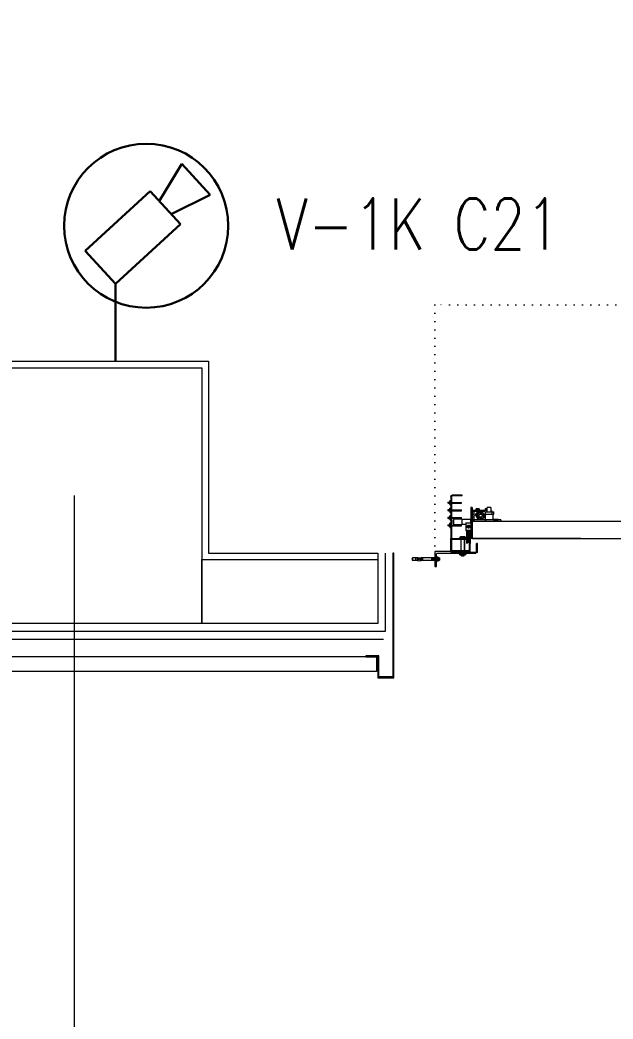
# Model space of a CAD drawing. Extents: x -1286 to 34975, y -230 to 6637.
# Drawn here: x 3623.9 to 3809.4, y 188.7 to 501.3 of the extents above; entities that cross this region are included whole.
import ezdxf

# ---------------------------------------------------------------- set-up
doc = ezdxf.new("R2010")
doc.units = 0
doc.header["$LTSCALE"] = 20
doc.linetypes.add('DOT2', pattern=[0.125, 0, -0.125])
doc.layers.get('0').update_dxf_attribs({"color": 9, "lineweight": 9})
for name, color, linetype, lineweight in [('00', 9, 'Continuous', 9), ('01', 9, 'Continuous', 9), ('06D', 9, 'Continuous', 9), ('10', 9, 'Continuous', 9), ('10A', 9, 'Continuous', 9), ('14', 9, 'Continuous', 9), ('20', 9, 'DOT2', 9), ('24', 9, 'Continuous', 9), ('33', 9, 'BATTING', 9), ('DATA TAVAN', 160, 'Continuous', 30), ('E-DAHİLİ DOME KAMERA', 7, 'Continuous', 30), ('E-YAZI', 7, 'Continuous', 30)]:
    doc.layers.add(name, color=color, linetype=linetype, lineweight=lineweight)
doc.styles.add('E-YAZI', font='txttw.shx')
doc.linetypes.add('BATTING', pattern='A,0.0001,-0.1,[134,ltypeshp.shx,S=0.1,R=0,X=-0.1,Y=0],-0.2,[134,ltypeshp.shx,S=0.1,R=180,X=0.1,Y=0],-0.1', length=0.4001)

# ---------------------------------------------------------------- blocks, each defined once
blk = doc.blocks.new('p-aks_vw')
at = {"layer": '24', "ltscale": 2}
blk.add_lwpolyline([(3240, 40), (3240, -257.5)], dxfattribs=at)
blk = doc.blocks.new('p-kolon-80x80-vw')
at = {"layer": '01'}
blk.add_lwpolyline([(-40, -40), (-40, 40), (40, 40), (40, -40)], close=True, dxfattribs=at)
blk = doc.blocks.new('p-seksiyoonel kapı profil')
for p, q in [((-6.58, 4.13), (-6.82, 4.13)), ((-6.82, -13.02), (-6.82, 4.13)), ((-6.58, -13.02), (-6.58, 4.13)), ((-6.34, 4.37), (-6.34, 4.6)), ((-6.34, 4.6), (1.04, 4.6)), ((-6.34, 4.37), (1.04, 4.37)), ((1.04, 4.37), (1.04, 4.6)), ((1.27, 4.13), (1.51, 4.13)), ((1.27, 4.13), (1.27, 1.59)), ((1.51, 4.13), (1.51, 1.59)), ((-1.83, 1.61), (-1.83, -2.44)), ((-1.44, 1.27), (-1.8, 1.62)), ((-1.8, 1.62), (-1.8, -2.44)), ((-1.44, 1.27), (-1.44, -2.44)), ((-1.24, 1.18), (-1.24, -2.44)), ((-0.68, 1.62), (-1.04, 1.26)), ((-1.04, 1.26), (-1.04, -2.44)), ((-0.68, 1.62), (-0.68, -2.44)), ((-0.65, 1.61), (-0.65, -2.44)), ((0, 0), (33.85, 0)), ((0, 0), (0, 0)), ((1.51, 1.59), (1.27, 1.59)), ((-2.07, -2.52), (-2.07, -2.44)), ((-2.07, -2.44), (-0.59, -2.44)), ((-2.07, -2.52), (-0.59, -2.52)), ((-2.07, -4.85), (-2.07, -2.52)), ((-0.59, -0.62), (-0.65, -0.68)), ((-0.65, -1.69), (-0.59, -1.74)), ((-0.12, 0), (-0.59, 0)), ((-0.59, -2.01), (-0.59, 0)), ((-0.59, -2.01), (-0.12, -2.01)), ((-0.59, -2.01), (-0.59, -2.44)), ((-0.59, -2.44), (-0.59, -2.5)), ((-0.59, -2.44), (-0.12, -2.44)), ((-0.59, -2.52), (-0.59, -2.5)), ((-0.59, -2.5), (-0.21, -2.5)), ((-0.59, -3.19), (-0.59, -2.52)), ((-0.41, -3.16), (-0.35, -3.07)), ((-0.35, -3.07), (-0.3, -2.93)), ((-0.3, -2.93), (-0.25, -2.74)), ((-0.25, -2.74), (-0.21, -2.5)), ((-0.21, -2.5), (-0.17, -2.49)), ((-0.17, -2.49), (-0.14, -2.48)), ((-0.14, -2.48), (-0.12, -2.46)), ((-0.12, -0.24), (-0.12, 0)), ((-0.12, -0.24), (0, -0.24)), ((-0.12, -5.32), (-0.12, -0.24)), ((-0.12, -2.46), (-0.12, -2.45)), ((33.85, 0), (0, 0)), ((0, 0), (0, -0.36)), ((0, -0.36), (0, -0.52)), ((0, -0.52), (0, -0.58)), ((0, -0.58), (0, -0.6)), ((0, -0.6), (0, -0.87)), ((0, -0.87), (0, -0.89)), ((0, -0.89), (0, -0.95)), ((0, -0.95), (0, -1.53)), ((0, -1.53), (0, -1.64)), ((0, -1.64), (0, -2.06)), ((0, -2.06), (0, -2.19)), ((0, -2.19), (0, -2.29)), ((0, -2.29), (0, -2.71)), ((0, -2.71), (0, -3.13)), ((-7.76, -4.16), (-7.76, -3.9)), ((-7.53, -3.9), (-7.76, -3.9)), ((-7.53, -4.16), (-7.76, -4.16)), ((-7.76, -4.19), (-7.76, -4.16)), ((-7.76, -4.19), (-7.08, -4.19)), ((-7.53, -3.9), (-6.84, -3.9)), ((-7.53, -4.16), (-7.53, -3.9)), ((-6.82, -4.16), (-7.53, -4.16)), ((-7.08, -3.39), (-6.84, -3.39)), ((-7.08, -3.63), (-7.08, -3.39)), ((-7.08, -3.63), (-7.08, -3.9)), ((-6.84, -3.63), (-7.08, -3.63)), ((-7.08, -4.16), (-7.08, -4.7)), ((-6.84, -4.7), (-7.08, -4.7)), ((-7.08, -5.76), (-6.84, -5.76)), ((-7.08, -5.99), (-7.08, -5.76)), ((-7.08, -5.99), (-7.08, -6.26)), ((-6.84, -5.99), (-7.08, -5.99)), ((-6.84, -3.63), (-6.84, -3.39)), ((-6.84, -3.63), (-6.84, -3.9)), ((-6.84, -4.7), (-6.84, -4.19)), ((-6.84, -5.99), (-6.84, -5.76)), ((-6.84, -5.99), (-6.84, -6.26)), ((-6.58, -3.93), (-3.51, -3.93)), ((-6.58, -4.16), (-3.51, -4.16)), ((-5.99, -4.68), (-6.04, -4.73)), ((-6.04, -5.53), (-6.04, -4.73)), ((-6.04, -5.67), (-6.04, -5.53)), ((-6.04, -5.67), (-5.99, -5.72)), ((-3.39, -4.25), (-5.99, -4.25)), ((-5.99, -6.14), (-5.99, -4.25)), ((-5.99, -6.14), (-3.39, -6.14)), ((-3.51, -3.93), (-3.51, -4.16)), ((-3.39, -6.14), (-3.39, -4.25)), ((-2.07, -4.37), (-3.39, -4.37)), ((-3.39, -6.03), (-0.6, -6.03)), ((-2.07, -4.85), (-0.59, -4.85)), ((-1.7, -3.58), (-1.71, -3.72)), ((-1.71, -3.64), (-1.68, -3.77)), ((-1.71, -3.72), (-1.68, -3.85)), ((-1.65, -3.45), (-1.7, -3.58)), ((-1.68, -3.77), (-1.61, -3.89)), ((-1.68, -3.85), (-1.61, -3.97)), ((-1.56, -3.34), (-1.65, -3.45)), ((-1.65, -3.84), (-1.44, -3.63)), ((-1.61, -3.89), (-1.51, -3.98)), ((-1.61, -3.97), (-1.51, -4.07)), ((-1.45, -3.26), (-1.56, -3.34)), ((-1.51, -3.98), (-1.38, -4.04)), ((-1.51, -4.07), (-1.38, -4.13)), ((-1.31, -3.22), (-1.45, -3.26)), ((-1.44, -3.26), (-1.44, -3.63)), ((-1.38, -4.04), (-1.24, -4.07)), ((-1.38, -4.13), (-1.24, -4.15)), ((-1.17, -3.22), (-1.31, -3.22)), ((-1.24, -3.22), (-1.24, -3.55)), ((-1.24, -4.07), (-1.1, -4.04)), ((-1.24, -4.15), (-1.1, -4.13)), ((-1.04, -3.26), (-1.17, -3.22)), ((-1.1, -4.04), (-0.97, -3.98)), ((-1.1, -4.13), (-0.97, -4.07)), ((-1.04, -3.26), (-1.04, -3.63)), ((-0.92, -3.34), (-1.04, -3.26)), ((-1.04, -3.63), (-0.83, -3.83)), ((-0.97, -3.98), (-0.87, -3.89)), ((-0.97, -4.07), (-0.87, -3.97)), ((-0.83, -3.45), (-0.92, -3.34)), ((-0.87, -3.89), (-0.8, -3.77)), ((-0.87, -3.97), (-0.8, -3.85)), ((-0.78, -3.58), (-0.83, -3.45)), ((-0.8, -3.77), (-0.77, -3.64)), ((-0.8, -3.85), (-0.77, -3.72)), ((-0.77, -3.72), (-0.78, -3.58)), ((-0.6, -5.77), (-0.6, -4.85)), ((-0.6, -6.03), (-0.6, -5.77)), ((-0.6, -5.79), (-0.59, -5.79)), ((-0.59, -4.85), (-0.59, -3.19)), ((-0.59, -3.19), (-0.47, -3.19)), ((-0.59, -4.85), (-0.47, -4.85)), ((-0.59, -4.85), (-0.59, -5.32)), ((-0.12, -5.32), (-0.59, -5.32)), ((-0.59, -9.63), (-0.59, -5.32)), ((-0.47, -3.19), (-0.41, -3.16)), ((-0.47, -4.85), (-0.47, -3.19)), ((-0.4, -4.84), (-0.47, -4.85)), ((-0.34, -4.84), (-0.4, -4.84)), ((-0.28, -4.83), (-0.34, -4.84)), ((-0.22, -4.83), (-0.28, -4.83)), ((-0.18, -4.82), (-0.22, -4.83)), ((-0.15, -4.81), (-0.18, -4.82)), ((-0.12, -4.8), (-0.15, -4.81)), ((-0.12, -5.79), (-0.15, -5.79)), ((-0.15, -5.82), (0.36, -5.82)), ((-0.12, -4.78), (-0.12, -4.8)), ((-0.12, -5.32), (0, -5.32)), ((-0.12, -5.79), (-0.12, -5.32)), ((0.13, -5.79), (-0.12, -5.79)), ((0.36, -5.85), (-0.12, -5.85)), ((-0.12, -9.63), (-0.12, -5.85)), ((0, -3.13), (0, -3.23)), ((0, -3.23), (0, -3.36)), ((0, -3.36), (0, -4.47)), ((0, -4.47), (0, -4.53)), ((0, -4.53), (0, -4.55)), ((0, -4.55), (0, -4.81)), ((0, -4.81), (0, -4.83)), ((0, -4.83), (0, -4.89)), ((0, -4.89), (0, -5.06)), ((0, -5.06), (0, -5.41)), ((0, -5.41), (33.85, -5.41)), ((0.07, -5.85), (0.07, -5.9)), ((0.07, -5.9), (0.36, -5.9)), ((0.36, -5.92), (0.09, -5.92)), ((0.13, -5.79), (0.13, -5.41)), ((0.29, -5.79), (0.13, -5.79)), ((0.13, -5.79), (0.16, -5.79)), ((0.31, -5.79), (0.31, -5.41)), ((0.32, -5.79), (0.36, -5.79)), ((0.36, -5.79), (0.36, -5.41)), ((0.36, -8.39), (0.36, -5.79)), ((0.36, -5.79), (0.4, -5.79)), ((0.38, -5.41), (0.38, -5.46)), ((0.38, -5.46), (0.39, -5.53)), ((0.39, -5.53), (0.39, -5.61)), ((0.39, -5.61), (0.4, -5.7)), ((0.4, -5.7), (0.4, -5.79)), ((0.4, -8.39), (0.4, -5.79)), ((3.93, -5.79), (0.4, -5.79)), ((1.57, -6.23), (1.44, -6.39)), ((1.74, -6.09), (1.57, -6.23)), ((1.66, -6.3), (1.83, -6.16)), ((1.69, -6.3), (1.86, -6.16)), ((1.92, -5.98), (1.74, -6.09)), ((1.83, -6.16), (2.02, -6.05)), ((1.86, -6.16), (2.05, -6.05)), ((2.03, -6.18), (1.9, -6.27)), ((2.12, -5.91), (1.92, -5.98)), ((1.99, -6.27), (2.11, -6.18)), ((1.99, -6.27), (2.1, -6.2)), ((2.02, -6.05), (2.23, -5.99)), ((2.38, -5.94), (2.03, -6.18)), ((2.05, -6.05), (2.26, -5.99)), ((2.1, -6.2), (2.22, -6.15)), ((2.11, -6.18), (2.45, -5.94)), ((2.33, -5.87), (2.12, -5.91)), ((2.22, -6.15), (2.34, -6.11)), ((2.23, -5.99), (2.29, -5.98)), ((2.26, -5.99), (2.29, -5.98)), ((2.44, -5.86), (2.33, -5.87)), ((2.34, -6.11), (2.47, -6.09)), ((2.45, -5.94), (2.38, -5.94)), ((2.53, -5.87), (2.44, -5.86)), ((2.45, -5.94), (2.71, -6.05)), ((2.47, -6.09), (2.6, -6.09)), ((2.74, -5.9), (2.53, -5.87)), ((2.55, -5.97), (2.7, -5.99)), ((2.6, -6.09), (2.73, -6.1)), ((2.7, -5.99), (2.91, -6.05)), ((2.71, -6.05), (2.98, -6.18)), ((2.73, -6.1), (2.86, -6.13)), ((2.95, -5.97), (2.74, -5.9)), ((2.86, -6.13), (2.98, -6.18)), ((2.91, -6.05), (3.1, -6.16)), ((3.13, -6.08), (2.95, -5.97)), ((2.98, -6.18), (3.1, -6.24)), ((2.98, -6.18), (3.02, -6.19)), ((3.02, -6.19), (3.26, -6.31)), ((3.1, -6.16), (3.27, -6.29)), ((3.1, -6.24), (3.2, -6.32)), ((3.24, -6.17), (3.13, -6.08)), ((3.25, -6.18), (3.41, -6.37)), ((3.91, -5.46), (3.91, -5.41)), ((3.92, -5.53), (3.91, -5.46)), ((3.92, -5.61), (3.92, -5.53)), ((3.93, -5.7), (3.92, -5.61)), ((3.93, -5.79), (3.93, -5.7)), ((3.93, -8.39), (3.93, -5.79)), ((3.93, -5.79), (4.01, -5.79)), ((3.97, -5.79), (3.97, -7.56)), ((4.01, -5.79), (4.01, -5.41)), ((8.86, -5.79), (4.01, -5.79)), ((6.33, -7.56), (6.33, -5.79)), ((6.58, -5.82), (8.07, -5.82)), ((8.04, -5.85), (6.61, -5.85)), ((6.81, -5.85), (6.81, -5.9)), ((6.81, -5.9), (7.84, -5.9)), ((7.82, -5.92), (6.82, -5.92)), ((7.84, -5.9), (7.84, -5.85)), ((8.86, -5.79), (8.86, -5.41)), ((-7.76, -6.53), (-7.76, -6.26)), ((-7.53, -6.26), (-7.76, -6.26)), ((-7.53, -6.53), (-7.76, -6.53)), ((-7.76, -6.56), (-7.76, -6.53)), ((-7.76, -6.56), (-7.08, -6.56)), ((-7.76, -8.89), (-7.76, -8.62)), ((-7.53, -8.62), (-7.76, -8.62)), ((-7.53, -8.89), (-7.76, -8.89)), ((-7.76, -8.92), (-7.76, -8.89)), ((-7.76, -8.92), (-7.08, -8.92)), ((-7.53, -6.26), (-6.84, -6.26)), ((-7.53, -6.53), (-7.53, -6.26)), ((-6.82, -6.53), (-7.53, -6.53)), ((-7.53, -8.62), (-6.84, -8.62)), ((-7.53, -8.89), (-7.53, -8.62)), ((-6.82, -8.89), (-7.53, -8.89)), ((-7.08, -6.53), (-7.08, -7.06)), ((-6.84, -7.06), (-7.08, -7.06)), ((-7.08, -8.12), (-6.84, -8.12)), ((-7.08, -8.35), (-7.08, -8.12)), ((-7.08, -8.35), (-7.08, -8.62)), ((-6.84, -8.35), (-7.08, -8.35)), ((-7.08, -8.89), (-7.08, -9.42)), ((-6.84, -7.06), (-6.84, -6.56)), ((-6.84, -8.35), (-6.84, -8.12)), ((-6.84, -8.35), (-6.84, -8.62)), ((-6.84, -9.42), (-6.84, -8.92)), ((-6.58, -6.29), (-3.51, -6.29)), ((-6.58, -6.53), (-3.51, -6.53)), ((-6.58, -8.65), (-3.51, -8.65)), ((-6.58, -8.89), (-3.51, -8.89)), ((-3.51, -6.29), (-3.51, -6.53)), ((-3.51, -8.65), (-3.51, -8.89)), ((0.36, -6.59), (0.1, -6.59)), ((0.1, -7.59), (0.36, -7.59)), ((0.14, -8.74), (0.14, -8.27)), ((0.36, -8.27), (0.14, -8.27)), ((2.18, -8.74), (0.14, -8.74)), ((0.36, -8.39), (0.4, -8.39)), ((3.93, -8.39), (0.4, -8.39)), ((0.96, -7.09), (0.94, -7.09)), ((0.95, -7.13), (0.95, -7.21)), ((0.95, -7.21), (0.99, -7.42)), ((0.99, -7.42), (1.06, -7.62)), ((1.06, -7.62), (1.17, -7.8)), ((1.07, -9.19), (1.07, -8.74)), ((1.07, -9.19), (1.12, -9.19)), ((1.12, -9.19), (1.11, -9.19)), ((1.11, -9.19), (1.11, -9.22)), ((1.18, -9.22), (1.11, -9.22)), ((1.18, -9.22), (1.12, -9.19)), ((1.12, -9.19), (1.16, -9.19)), ((1.16, -9.19), (1.16, -8.74)), ((1.16, -9.19), (1.42, -9.19)), ((1.17, -7.8), (1.31, -7.96)), ((1.2, -9.22), (1.18, -9.22)), ((1.41, -9.19), (1.2, -9.22)), ((1.65, -9.22), (1.2, -9.22)), ((1.26, -6.78), (1.23, -6.99)), ((1.23, -6.99), (1.23, -7.21)), ((1.23, -7.21), (1.27, -7.42)), ((1.33, -6.58), (1.26, -6.78)), ((1.27, -7.42), (1.34, -7.62)), ((1.31, -7.96), (1.47, -8.1)), ((1.44, -6.39), (1.33, -6.58)), ((1.33, -7.09), (1.36, -6.87)), ((1.36, -7.31), (1.33, -7.09)), ((1.34, -7.62), (1.45, -7.8)), ((1.36, -6.87), (1.42, -6.66)), ((1.42, -7.52), (1.36, -7.31)), ((1.37, -7.09), (1.39, -6.87)), ((1.39, -7.31), (1.37, -7.09)), ((1.39, -6.87), (1.43, -6.71)), ((1.45, -7.52), (1.39, -7.31)), ((1.42, -9.19), (1.41, -9.19)), ((1.42, -6.66), (1.43, -6.64)), ((1.52, -7.71), (1.42, -7.52)), ((1.42, -9.19), (1.67, -9.19)), ((1.65, -9.22), (1.42, -9.19)), ((1.56, -6.52), (1.44, -6.61)), ((1.44, -6.61), (1.46, -6.89)), ((1.51, -6.61), (1.44, -6.61)), ((1.45, -6.58), (1.52, -6.47)), ((1.53, -7.67), (1.45, -7.52)), ((1.45, -7.8), (1.59, -7.96)), ((1.46, -6.89), (1.49, -7.18)), ((1.47, -8.1), (1.66, -8.21)), ((1.49, -7.18), (1.49, -7.22)), ((1.49, -7.22), (1.52, -7.49)), ((1.5, -6.55), (1.55, -6.47)), ((1.51, -6.61), (1.63, -6.52)), ((1.54, -6.87), (1.51, -6.61)), ((1.52, -6.47), (1.66, -6.3)), ((1.52, -7.49), (1.55, -7.76)), ((1.54, -7.74), (1.52, -7.71)), ((1.57, -7.14), (1.54, -6.87)), ((1.55, -6.47), (1.69, -6.3)), ((1.62, -7.76), (1.55, -7.76)), ((1.55, -7.76), (1.8, -7.88)), ((1.9, -6.27), (1.56, -6.52)), ((1.57, -7.05), (1.58, -6.92)), ((1.57, -7.18), (1.57, -7.05)), ((1.57, -7.18), (1.57, -7.14)), ((1.6, -7.48), (1.57, -7.18)), ((1.59, -7.31), (1.57, -7.18)), ((1.66, -7.88), (1.57, -7.78)), ((1.58, -6.92), (1.61, -6.79)), ((1.63, -7.44), (1.59, -7.31)), ((1.59, -7.96), (1.75, -8.1)), ((1.62, -7.76), (1.6, -7.48)), ((1.61, -6.79), (1.66, -6.67)), ((1.87, -7.87), (1.62, -7.76)), ((1.63, -6.52), (1.99, -6.27)), ((1.68, -7.56), (1.63, -7.44)), ((1.69, -7.88), (1.63, -7.81)), ((1.68, -9.22), (1.65, -9.22)), ((1.66, -6.67), (1.72, -6.56)), ((1.83, -8.02), (1.66, -7.88)), ((1.66, -8.21), (1.86, -8.28)), ((1.67, -9.19), (1.67, -8.74)), ((1.67, -9.19), (1.88, -9.19)), ((1.75, -7.67), (1.68, -7.56)), ((1.88, -9.19), (1.68, -9.22)), ((2.05, -9.22), (1.68, -9.22)), ((1.86, -8.02), (1.69, -7.88)), ((1.72, -6.56), (1.8, -6.45)), ((1.83, -7.77), (1.75, -7.67)), ((1.75, -8.1), (1.94, -8.21)), ((1.8, -6.45), (1.89, -6.35)), ((1.8, -7.88), (2.07, -8)), ((1.93, -7.86), (1.83, -7.77)), ((2.03, -8.13), (1.83, -8.02)), ((2.06, -8.13), (1.86, -8.02)), ((1.86, -8.28), (2.07, -8.31)), ((2.11, -7.99), (1.87, -7.87)), ((2.09, -9.19), (1.88, -9.19)), ((1.88, -9.19), (1.88, -9.19)), ((2.05, -9.22), (1.88, -9.19)), ((1.89, -6.35), (1.99, -6.27)), ((2.03, -7.94), (1.93, -7.86)), ((1.94, -8.21), (2.14, -8.28)), ((1.98, -7.05), (2.01, -6.89)), ((1.99, -7.21), (1.98, -7.05)), ((2.04, -7.36), (1.99, -7.21)), ((2.01, -6.89), (2.08, -6.75)), ((2.07, -6.91), (2.03, -7.05)), ((2.03, -7.05), (2.05, -7.2)), ((2.15, -8), (2.03, -7.94)), ((2.24, -8.19), (2.03, -8.13)), ((2.14, -7.49), (2.04, -7.36)), ((2.05, -7.2), (2.1, -7.34)), ((2.05, -9.2), (2.06, -9.22)), ((2.06, -9.22), (2.05, -9.22)), ((2.27, -8.19), (2.06, -8.13)), ((2.14, -6.78), (2.07, -6.91)), ((2.07, -8), (2.1, -8.02)), ((2.07, -8.31), (2.16, -8.31)), ((2.08, -6.75), (2.19, -6.63)), ((2.09, -9.19), (2.09, -8.74)), ((2.1, -7.34), (2.19, -7.46)), ((2.1, -8.02), (2.35, -8.13)), ((2.15, -8), (2.11, -7.99)), ((2.25, -6.67), (2.14, -6.78)), ((2.26, -7.6), (2.14, -7.49)), ((2.14, -8.28), (2.35, -8.31)), ((2.41, -8.13), (2.15, -8)), ((2.27, -8.05), (2.15, -8)), ((2.18, -8.74), (2.18, -8.39)), ((4.56, -8.74), (2.18, -8.74)), ((2.19, -6.63), (2.33, -6.55)), ((2.19, -7.46), (2.32, -7.54)), ((2.45, -8.21), (2.24, -8.19)), ((2.39, -6.61), (2.25, -6.67)), ((2.53, -6.59), (2.26, -6.59)), ((2.26, -7.59), (2.53, -7.59)), ((2.41, -7.66), (2.26, -7.6)), ((2.4, -8.08), (2.27, -8.05)), ((2.48, -8.21), (2.27, -8.19)), ((2.32, -7.54), (2.46, -7.59)), ((2.33, -6.55), (2.48, -6.5)), ((2.35, -8.13), (2.6, -8.24)), ((2.35, -8.31), (2.56, -8.31)), ((2.53, -6.59), (2.39, -6.61)), ((2.53, -8.09), (2.4, -8.08)), ((2.57, -7.68), (2.41, -7.66)), ((2.67, -8.24), (2.41, -8.13)), ((2.45, -8.21), (2.48, -8.21)), ((2.46, -7.59), (2.61, -7.59)), ((2.48, -6.5), (2.64, -6.5)), ((2.49, -6.5), (2.54, -6.51)), ((2.53, -7.67), (2.49, -7.68)), ((2.52, -6.5), (2.61, -6.51)), ((2.52, -6.5), (2.56, -6.5)), ((2.64, -7.66), (2.52, -7.68)), ((2.6, -7.67), (2.52, -7.68)), ((2.7, -6.59), (2.53, -6.59)), ((2.68, -6.61), (2.53, -6.59)), ((2.53, -7.59), (2.7, -7.59)), ((2.68, -7.62), (2.53, -7.67)), ((2.66, -8.09), (2.53, -8.09)), ((2.54, -6.51), (2.69, -6.57)), ((2.56, -6.5), (2.72, -6.55)), ((2.56, -8.31), (2.67, -8.29)), ((2.73, -7.66), (2.57, -7.68)), ((2.75, -7.62), (2.6, -7.67)), ((2.67, -8.24), (2.6, -8.24)), ((2.61, -6.51), (2.76, -6.57)), ((2.61, -7.59), (2.75, -7.54)), ((2.64, -6.5), (2.8, -6.55)), ((2.79, -7.59), (2.64, -7.66)), ((2.79, -8.07), (2.66, -8.09)), ((2.73, -6.63), (2.67, -6.56)), ((2.67, -7.62), (2.73, -7.55)), ((2.79, -8.16), (2.67, -8.24)), ((2.82, -6.67), (2.68, -6.61)), ((2.82, -7.52), (2.68, -7.62)), ((2.69, -6.57), (2.82, -6.66)), ((2.72, -8.28), (2.71, -8.28)), ((2.72, -6.55), (2.85, -6.63)), ((2.92, -8.22), (2.72, -8.28)), ((2.87, -7.59), (2.73, -7.66)), ((2.75, -7.54), (2.87, -7.46)), ((2.88, -7.52), (2.75, -7.62)), ((2.76, -6.57), (2.89, -6.66)), ((2.8, -6.66), (2.76, -6.61)), ((2.76, -7.57), (2.79, -7.53)), ((2.91, -8.13), (2.77, -8.17)), ((2.91, -7.49), (2.79, -7.59)), ((2.79, -7.53), (2.8, -7.52)), ((3.15, -7.91), (2.79, -8.16)), ((2.91, -8.03), (2.79, -8.07)), ((2.8, -6.55), (2.94, -6.63)), ((2.82, -6.66), (2.89, -6.73)), ((2.92, -6.78), (2.82, -6.67)), ((2.89, -7.45), (2.82, -7.52)), ((2.85, -6.63), (2.96, -6.75)), ((2.87, -7.46), (2.97, -7.34)), ((3, -7.49), (2.87, -7.59)), ((2.98, -7.4), (2.88, -7.52)), ((2.89, -6.66), (2.99, -6.79)), ((3.01, -7.36), (2.91, -7.49)), ((3.03, -7.98), (2.91, -8.03)), ((3.11, -8.02), (2.91, -8.13)), ((3, -6.91), (2.92, -6.78)), ((3.26, -8), (2.92, -8.22)), ((2.94, -6.63), (3.05, -6.75)), ((2.96, -6.75), (3.04, -6.89)), ((2.97, -7.34), (3.02, -7.2)), ((3.05, -7.25), (2.98, -7.4)), ((2.99, -6.79), (3.05, -6.93)), ((3.03, -7.05), (3, -6.91)), ((3.09, -7.36), (3, -7.49)), ((3.06, -7.21), (3.01, -7.36)), ((3.02, -7.2), (3.03, -7.05)), ((3.15, -7.91), (3.03, -7.98)), ((3.04, -6.89), (3.07, -7.05)), ((3.05, -6.75), (3.12, -6.89)), ((3.05, -6.93), (3.07, -7.09)), ((3.07, -7.09), (3.05, -7.25)), ((3.07, -7.05), (3.06, -7.21)), ((3.14, -7.21), (3.09, -7.36)), ((3.27, -7.88), (3.11, -8.02)), ((3.12, -6.89), (3.15, -7.05)), ((3.15, -7.05), (3.14, -7.21)), ((3.27, -7.82), (3.15, -7.91)), ((3.25, -7.83), (3.15, -7.91)), ((3.2, -6.32), (3.3, -6.41)), ((3.34, -7.73), (3.25, -7.83)), ((3.26, -6.31), (3.5, -6.42)), ((3.51, -7.68), (3.26, -8)), ((3.61, -7.57), (3.27, -7.82)), ((3.38, -7.77), (3.27, -7.88)), ((3.3, -6.41), (3.38, -6.51)), ((3.41, -7.62), (3.34, -7.73)), ((3.38, -6.51), (3.45, -6.62)), ((3.48, -7.51), (3.41, -7.62)), ((3.45, -6.62), (3.5, -6.74)), ((3.52, -7.38), (3.48, -7.51)), ((3.5, -6.42), (3.53, -6.7)), ((3.5, -6.74), (3.54, -6.87)), ((3.51, -6.51), (3.64, -6.88)), ((3.53, -7.63), (3.51, -7.68)), ((3.55, -7.26), (3.52, -7.38)), ((3.53, -6.7), (3.56, -7)), ((3.54, -6.72), (3.58, -6.87)), ((3.54, -6.87), (3.56, -7)), ((3.57, -7.13), (3.55, -7.26)), ((3.56, -7), (3.57, -7.13)), ((3.56, -7), (3.57, -7.04)), ((3.57, -7.04), (3.59, -7.3)), ((3.58, -6.87), (3.6, -7.09)), ((3.6, -7.09), (3.59, -7.24)), ((3.59, -7.3), (3.61, -7.57)), ((3.65, -7.29), (3.6, -7.43)), ((3.64, -6.88), (3.65, -7.29)), ((3.9, -9.19), (3.9, -8.74)), ((3.9, -9.19), (4, -9.19)), ((3.93, -7.56), (6.14, -7.56)), ((3.93, -8.27), (6.14, -8.27)), ((4, -9.19), (3.94, -9.22)), ((4.12, -9.22), (3.94, -9.22)), ((4.12, -9.22), (4, -9.19)), ((4, -9.19), (4.1, -9.19)), ((4, -9.19), (4, -9.19)), ((4.1, -9.19), (4.1, -8.74)), ((4.1, -9.19), (4.37, -9.19)), ((4.14, -9.22), (4.12, -9.22)), ((4.37, -9.19), (4.14, -9.22)), ((4.56, -9.22), (4.14, -9.22)), ((4.37, -9.19), (4.56, -9.19)), ((4.37, -9.19), (4.37, -9.19)), ((4.56, -9.21), (4.37, -9.19)), ((4.56, -8.27), (4.56, -9.69)), ((5.74, -9.69), (5.74, -8.27)), ((5.88, -8.74), (5.74, -8.74)), ((5.88, -8.74), (5.88, -8.27)), ((6.14, -7.56), (6.14, -8.27)), ((6.14, -7.56), (6.63, -7.56)), ((6.14, -8.27), (6.63, -8.27)), ((6.63, -7.56), (6.63, -8.27)), ((-7.76, -11.25), (-7.76, -10.99)), ((-7.53, -10.99), (-7.76, -10.99)), ((-7.53, -11.25), (-7.76, -11.25)), ((-7.76, -11.28), (-7.76, -11.25)), ((-7.76, -11.28), (-7.08, -11.28)), ((-7.53, -10.99), (-6.84, -10.99)), ((-7.53, -11.25), (-7.53, -10.99)), ((-6.82, -11.25), (-7.53, -11.25)), ((-6.84, -9.42), (-7.08, -9.42)), ((-7.08, -10.48), (-6.84, -10.48)), ((-7.08, -10.71), (-7.08, -10.48)), ((-7.08, -10.71), (-7.08, -10.99)), ((-6.84, -10.71), (-7.08, -10.71)), ((-7.08, -11.25), (-7.08, -11.79)), ((-6.84, -11.79), (-7.08, -11.79)), ((-6.84, -10.71), (-6.84, -10.48)), ((-6.84, -10.71), (-6.84, -10.99)), ((-6.84, -11.79), (-6.84, -11.28)), ((-6.58, -11.01), (-3.51, -11.01)), ((-6.58, -11.25), (-3.51, -11.25)), ((-3.51, -11.01), (-3.51, -11.25)), ((-0.12, -9.63), (-0.59, -9.63)), ((5.74, -9.69), (4.56, -9.69)), ((-6.58, -13.02), (-6.82, -13.02)), ((-6.82, -13.02), (-6.82, -13.03)), ((-6.34, -13.26), (-6.34, -13.5)), ((-3.27, -13.26), (-6.34, -13.26)), ((-3.27, -13.5), (-6.34, -13.5)), ((-6.34, -13.5), (-5.67, -13.5)), ((-6.34, -13.5), (-6.34, -13.5)), ((-5.67, -13.5), (-5.49, -13.5)), ((-5.67, -13.5), (-5.67, -13.5)), ((-5.49, -13.5), (-5.49, -13.5)), ((-3.27, -13.26), (-3.27, -13.5))]:
    blk.add_line(p, q)
for centre, radius, start, end in [((-6.34, 4.13), 0.473, 90, 180), ((-6.34, 4.13), 0.236, 90, 180), ((1.04, 4.13), 0.473, 0, 90), ((1.04, 4.13), 0.236, 0, 90), ((-1.24, 1.47), 0.295, 225, 269.1856), ((-1.24, 1.47), 0.295, 270.3711, 314.3764), ((-6.81, -3.9), 0.0295, 180, 258.463), ((-6.81, -4.19), 0.0295, 101.537, 180), ((-1.24, -3.84), 0.295, 90.8144, 135), ((-1.24, -3.84), 0.295, 45.6236, 89.6289), ((-0.12, -5.32), 0.472, 180, 270), ((-0.12, -5.82), 0.0295, 180, 270), ((0.09, -5.9), 0.0177, 180, 270), ((6.61, -5.82), 0.0295, 180, 270), ((6.82, -5.9), 0.0177, 180, 270), ((7.82, -5.9), 0.0177, 270, 0), ((8.04, -5.82), 0.0295, 270, 0), ((-6.81, -6.26), 0.0295, 180, 258.463), ((-6.81, -6.56), 0.0295, 101.537, 180), ((-6.81, -8.62), 0.0295, 180, 258.463), ((-6.81, -8.92), 0.0295, 101.537, 180), ((0.1, -7.09), 0.502, 90, 116.3511), ((0.1, -7.09), 0.502, 243.6489, 270), ((-6.81, -10.99), 0.0295, 180, 258.463), ((-6.81, -11.28), 0.0295, 101.537, 180), ((-6.34, -13.02), 0.473, 180, 270), ((-6.34, -13.03), 0.473, 180, 270), ((-6.34, -13.02), 0.236, 180, 270)]:
    blk.add_arc(centre, radius, start, end)
blk = doc.blocks.new('çelik dübel')
at = {"ltscale": 7}
for p, q in [((-87.2, -2), (-85, 2)), ((-85, -6), (-85, 2)), ((-68, 2), (-85, 2)), ((-75, -6), (-75, 2)), ((-70, -6), (-70, 2)), ((-68, 3), (-58, 2)), ((-68, -7), (-68, 3)), ((-58, -6), (-58, 2)), ((-8.5, 2), (-58, 2)), ((-53, 1.5), (-58, 1.5)), ((-53, -6), (-53, 2)), ((-25, -6), (-25, 2)), ((-25, -6), (-23.9, 2)), ((-23, -6), (-21.9, 2)), ((-21, -6), (-19.9, 2)), ((-19, -6), (-17.9, 2)), ((-17, -6), (-15.9, 2)), ((-85, -6), (-87.2, -2)), ((-68, -6), (-85, -6)), ((-68, -7), (-58, -6)), ((-53, -5.5), (-58, -5.5)), ((-8.5, -6), (-58, -6))]:
    blk.add_line(p, q, dxfattribs=at)
for p, q in [((-15, -6), (-13.9, 2)), ((-13, -6), (-11.9, 2)), ((-11, -6), (-10, 1.1)), ((-10, -9), (-10, 5)), ((-9, 5), (-10, 5)), ((-10, 3), (-10, 5)), ((-9, -9), (-9, 5)), ((-8.5, 2), (-8.5, 3)), ((-8.5, -4), (-8.5, 0)), ((-5, 4), (-7.5, 4)), ((-5, 1), (-7.5, 1)), ((-4, 2), (-4, 3)), ((-1, 2), (-4, 2)), ((-4, -4), (-4, 0)), ((-3, -6), (-1.9, 2)), ((-1, -6), (0, 1.1)), ((0, -5), (0, 1)), ((-10, -7), (-10, -9.1)), ((-9, -9), (-10, -9)), ((-8.5, -6), (-8.5, -7)), ((-5, -5), (-7.5, -5)), ((-5, -8), (-7.5, -8)), ((-4, -6), (-4, -7)), ((-1, -6), (-4, -6))]:
    blk.add_line(p, q)
for points in [[(-68, 0.6), (-67.4, 0.4), (-67, 0.1), (-66.6, -0.3), (-66.2, -0.8), (-65.9, -1.3), (-65.7, -1.9), (-65.4, -2.3), (-65.2, -2.8), (-65, -3.1), (-64.8, -3.3), (-64.6, -3.5), (-64.4, -3.6), (-64.2, -3.5), (-63.9, -3.5), (-63.7, -3.3), (-63.5, -3.1), (-63.2, -2.9), (-62.9, -2.6), (-62.7, -2.3), (-62.4, -2), (-62.1, -1.7), (-61.9, -1.4), (-61.6, -1.1), (-61.4, -0.9), (-61.2, -0.7), (-61, -0.6), (-60.8, -0.5), (-60.6, -0.5), (-60.4, -0.5), (-60.3, -0.7), (-60.1, -0.9), (-59.9, -1.1), (-59.8, -1.5), (-59.6, -1.9), (-59.4, -2.3), (-59.2, -2.7), (-58.9, -3), (-58.7, -3.3), (-58.4, -3.5), (-58, -3.5)], [(-68, -0.5), (-68, -0.5), (-67.9, -0.5), (-67.9, -0.5), (-67.8, -0.5), (-67.8, -0.6), (-67.7, -0.6), (-67.7, -0.6), (-67.6, -0.7), (-67.6, -0.7), (-67.6, -0.8), (-67.5, -0.8), (-67.5, -0.8), (-67.5, -0.9), (-67.4, -0.9), (-67.4, -0.9), (-67.3, -1), (-67.3, -1), (-67.3, -1.1), (-67.2, -1.1), (-67.2, -1.2), (-67.2, -1.2), (-67.1, -1.3), (-67.1, -1.3), (-67.1, -1.4), (-67, -1.4), (-67, -1.5), (-67, -1.5), (-66.9, -1.6), (-66.9, -1.6), (-66.9, -1.7), (-66.9, -1.7), (-66.8, -1.8), (-66.8, -1.9), (-66.8, -1.9), (-66.7, -2), (-66.7, -2), (-66.7, -2.1), (-66.6, -2.2), (-66.6, -2.2), (-66.6, -2.3), (-66.6, -2.3), (-66.5, -2.4), (-66.5, -2.5), (-66.5, -2.5), (-66.4, -2.6), (-66.4, -2.7), (-66.4, -2.7), (-66.3, -2.8), (-66.3, -2.8), (-66.3, -2.9), (-66.3, -3), (-66.2, -3), (-66.2, -3.1), (-66.2, -3.1), (-66.1, -3.2), (-66.1, -3.2), (-66.1, -3.3), (-66, -3.4), (-66, -3.4), (-66, -3.5), (-65.9, -3.5), (-65.9, -3.6), (-65.9, -3.6), (-65.8, -3.7), (-65.8, -3.7), (-65.7, -3.8), (-65.7, -3.8), (-65.7, -3.9), (-65.6, -3.9), (-65.6, -4), (-65.5, -4), (-65.5, -4.1), (-65.4, -4.1), (-65.4, -4.1), (-65.3, -4.2), (-65.3, -4.2), (-65.2, -4.3), (-65.2, -4.3), (-65.1, -4.3), (-65, -4.4), (-65, -4.4), (-64.9, -4.4), (-64.9, -4.4), (-64.8, -4.5), (-64.7, -4.5), (-64.7, -4.5), (-64.6, -4.5), (-64.5, -4.5), (-64.5, -4.5), (-64.4, -4.5), (-64.3, -4.5), (-64.3, -4.5), (-64.2, -4.5), (-64.1, -4.5), (-64.1, -4.5), (-64, -4.5), (-64, -4.5), (-63.9, -4.5), (-63.8, -4.5), (-63.8, -4.5), (-63.7, -4.4), (-63.7, -4.4), (-63.6, -4.4), (-63.6, -4.4), (-63.5, -4.4), (-63.4, -4.3), (-63.4, -4.3), (-63.3, -4.3), (-63.3, -4.3), (-63.3, -4.2), (-63.2, -4.2), (-63.2, -4.2), (-63.1, -4.1), (-63.1, -4.1), (-63, -4.1), (-63, -4), (-62.9, -4), (-62.9, -4), (-62.9, -3.9), (-62.8, -3.9), (-62.8, -3.9), (-62.7, -3.8), (-62.7, -3.8), (-62.7, -3.8), (-62.6, -3.7), (-62.6, -3.7), (-62.5, -3.6), (-62.5, -3.6), (-62.5, -3.6), (-62.4, -3.5), (-62.4, -3.5), (-62.4, -3.5), (-62.3, -3.4), (-62.3, -3.4), (-62.2, -3.3), (-62.2, -3.3), (-62.2, -3.3), (-62.1, -3.2), (-62.1, -3.2), (-62.1, -3.1), (-62, -3.1), (-62, -3.1), (-62, -3), (-61.9, -3), (-61.9, -2.9), (-61.9, -2.9), (-61.8, -2.9), (-61.8, -2.8), (-61.7, -2.8), (-61.7, -2.7), (-61.7, -2.7), (-61.6, -2.6), (-61.6, -2.6), (-61.6, -2.6), (-61.5, -2.5), (-61.5, -2.5), (-61.5, -2.5), (-61.4, -2.4), (-61.4, -2.4), (-61.4, -2.3), (-61.3, -2.3), (-61.3, -2.3), (-61.3, -2.2), (-61.3, -2.2), (-61.2, -2.2), (-61.2, -2.1), (-61.2, -2.1), (-61.1, -2), (-61.1, -2), (-61.1, -2), (-61, -1.9), (-61, -1.9), (-61, -1.9), (-61, -1.9), (-60.9, -1.8), (-60.9, -1.8), (-60.9, -1.8), (-60.9, -1.8), (-60.9, -1.8), (-60.9, -1.7), (-60.8, -1.7), (-60.8, -1.7), (-60.8, -1.7), (-60.8, -1.7), (-60.8, -1.7), (-60.8, -1.8), (-60.7, -1.8), (-60.7, -1.8), (-60.7, -1.8), (-60.7, -1.9), (-60.7, -1.9), (-60.7, -1.9), (-60.6, -2), (-60.6, -2), (-60.6, -2.1), (-60.6, -2.1), (-60.6, -2.1), (-60.5, -2.2), (-60.5, -2.2), (-60.5, -2.3), (-60.5, -2.3), (-60.4, -2.4), (-60.4, -2.5), (-60.4, -2.5), (-60.4, -2.6), (-60.3, -2.6), (-60.3, -2.7), (-60.3, -2.7), (-60.3, -2.8), (-60.2, -2.8), (-60.2, -2.9), (-60.2, -3), (-60.1, -3), (-60.1, -3.1), (-60.1, -3.1), (-60, -3.2), (-60, -3.2), (-59.9, -3.3), (-59.9, -3.4), (-59.9, -3.4), (-59.8, -3.5), (-59.8, -3.5), (-59.7, -3.6), (-59.7, -3.6), (-59.6, -3.7), (-59.6, -3.8), (-59.5, -3.8), (-59.5, -3.9), (-59.4, -3.9), (-59.3, -4), (-59.3, -4), (-59.2, -4.1), (-59.1, -4.2), (-59, -4.2), (-58.9, -4.3), (-58.8, -4.3), (-58.6, -4.4), (-58.4, -4.4), (-58.2, -4.5), (-58, -4.5)]]:
    blk.add_lwpolyline(points)
for centre, start, end in [((-7.5, 3), 90, 180), ((-7.5, 2), 180, 270), ((-7.5, 0), 90, 180), ((-5, 3), 0, 90), ((-5, 2), 270, 0), ((-5, 0), 0, 90), ((-1, 1), 0, 90), ((-7.5, -4), 180, 270), ((-7.5, -6), 90, 180), ((-7.5, -7), 180, 270), ((-5, -4), 270, 0), ((-5, -6), 0, 90), ((-5, -7), 270, 0), ((-1, -5), 270, 0)]:
    blk.add_arc(centre, 1, start, end)
blk = doc.blocks.new('dsa')
at = {"layer": '10'}
for p, q in [((61905.82, 2715.49, 0), (61905.82, 2715.18, 0)), ((61905.82, 2715.18, 0), (61907.58, 2715.18, 0)), ((61907.36, 2715.58, 0), (61906.04, 2715.58, 0)), ((61906.2, 2715.76, 0), (61907.19, 2715.82, 0)), ((61906.2, 2715.76, 0), (61906.22, 2715.77, 0)), ((61906.22, 2715.74, 0), (61906.2, 2715.76, 0)), ((61906.2, 2715.64, 0), (61907.19, 2715.7, 0)), ((61906.2, 2715.64, 0), (61906.22, 2715.66, 0)), ((61906.22, 2715.63, 0), (61906.2, 2715.64, 0)), ((61906.2, 2715.18, 0), (61907.2, 2715.18, 0)), ((61906.2, 2715.14, 0), (61906.2, 2715.18, 0)), ((61906.2, 2714.97, 0), (61906.2, 2710.47, 0)), ((61906.22, 2715.82, 0), (61906.28, 2715.86, 0)), ((61906.22, 2715.77, 0), (61906.22, 2715.82, 0)), ((61906.22, 2715.66, 0), (61906.22, 2715.74, 0)), ((61906.22, 2715.58, 0), (61906.22, 2715.63, 0)), ((61906.26, 2715.49, 0), (61906.26, 2715.18, 0)), ((61906.67, 2715.86, 0), (61906.28, 2715.86, 0)), ((61906.67, 2715.86, 0), (61907.11, 2715.86, 0)), ((61907.19, 2715.82, 0), (61907.11, 2715.86, 0)), ((61907.14, 2715.5, 0), (61907.14, 2715.18, 0)), ((61907.14, 2715.5, 0), (61907.14, 2715.49, 0)), ((61907.16, 2715.18, 0), (61907.16, 2715.14, 0)), ((61907.16, 2710.47, 0), (61907.16, 2714.97, 0)), ((61907.17, 2715.83, 0), (61907.19, 2715.82, 0)), ((61907.19, 2715.82, 0), (61907.17, 2715.8, 0)), ((61907.19, 2715.81, 0), (61907.17, 2715.8, 0)), ((61907.17, 2715.8, 0), (61907.17, 2715.71, 0)), ((61907.17, 2715.71, 0), (61907.19, 2715.7, 0)), ((61907.19, 2715.7, 0), (61907.17, 2715.68, 0)), ((61907.17, 2715.68, 0), (61907.17, 2715.6, 0)), ((61907.17, 2715.6, 0), (61907.19, 2715.58, 0)), ((61907.2, 2715.18, 0), (61907.2, 2715.14, 0)), ((61907.2, 2710.47, 0), (61907.2, 2714.97, 0)), ((61907.58, 2715.18, 0), (61907.58, 2715.49, 0)), ((61905.82, 2710.26, 0), (61907.58, 2710.26, 0)), ((61905.82, 2709.95, 0), (61905.82, 2710.26, 0)), ((61907.36, 2709.86, 0), (61906.05, 2709.86, 0)), ((61906.2, 2710.3, 0), (61906.2, 2710.26, 0)), ((61906.2, 2710.26, 0), (61907.2, 2710.26, 0)), ((61906.26, 2709.95, 0), (61906.26, 2710.26, 0)), ((61907.14, 2709.94, 0), (61907.14, 2710.26, 0)), ((61907.14, 2709.94, 0), (61907.14, 2709.95, 0)), ((61907.16, 2710.26, 0), (61907.16, 2710.3, 0)), ((61907.2, 2710.26, 0), (61907.2, 2710.3, 0)), ((61907.58, 2710.26, 0), (61907.58, 2709.95, 0))]:
    blk.add_line(p, q, dxfattribs=at)
at = {"layer": '10', "lineweight": 9}
for p, q in [((61906.52, 2715.56, 0), (61906.52, 2715.59, 0)), ((61906.52, 2715.58, 0), (61906.52, 2715.58, 0))]:
    blk.add_line(p, q, dxfattribs=at)
at = {"layer": '10', "elevation": 0}
blk.add_lwpolyline([(61897.96, 2714.47), (61897.96, 2719.18), (61898.46, 2719.18), (61898.46, 2715.37, 0.414214), (61898.86, 2714.97), (61908.96, 2714.97), (61908.96, 2714.47), (61897.96, 2714.47)], format="xyb", dxfattribs=at)
for points in [[(61907.92, 2714.97), (61905.52, 2714.97), (61905.52, 2715.14), (61907.92, 2715.14)], [(61907.92, 2710.47), (61905.52, 2710.47), (61905.52, 2710.3), (61907.92, 2710.3)]]:
    blk.add_lwpolyline(points, close=True, dxfattribs=at)
for points in [[(61906.24, 2715.14), (61906.24, 2715.18)], [(61906.24, 2714.97), (61906.24, 2710.47)], [(61906.24, 2710.3), (61906.24, 2710.26)]]:
    blk.add_lwpolyline(points, dxfattribs=at)
at = {"layer": '10'}
for centre, radius, start, end in [((61906.04, 2715.27, 0), 0.315, 45.8497, 134.1503), ((61906.7, 2714.47, 0), 1.12, 66.8701, 113.1299), ((61906.7, 2714.47, 0), 1.12, 66.8701, 113.1299), ((61907.36, 2715.27, 0), 0.313, 45.449, 134.551), ((61906.04, 2710.18, 0), 0.315, 225.8497, 314.1503), ((61906.7, 2710.98, 0), 1.12, 246.8701, 293.1299), ((61906.7, 2710.98, 0), 1.12, 246.8701, 293.1299), ((61907.36, 2710.18, 0), 0.313, 225.449, 314.551)]:
    blk.add_arc(centre, radius, start, end, dxfattribs=at)
at = {"color": 7, "extrusion": (0, 0, -1), "xscale": -0.1000000000058208, "yscale": 0.1000000000058208, "zscale": -0.1000000000058208}
blk.add_blockref('çelik dübel', (-61899.46, 2717.07, 0), dxfattribs=at)
blk = doc.blocks.new('K-SE-01')
at = {"layer": '10'}
for points in [[(-682.66, 15.02), (-154.34, 15.02)], [(-682.66, 9.6), (-154.34, 9.6)]]:
    blk.add_lwpolyline(points, dxfattribs=at)
for points in [[(-703.67, 5.5), (-703.67, 9.5), (-697.67, 9.5), (-697.67, 5.5)], [(-703.47, 5.7), (-703.47, 9.3), (-697.87, 9.3), (-697.87, 5.7)]]:
    blk.add_lwpolyline(points, close=True, dxfattribs=at)
at = {"layer": '10', "elevation": 0}
for points in [[(-703.67, 5.5), (-703.67, 9.5), (-697.67, 9.5), (-697.67, 5.5)], [(-703.47, 5.7), (-703.47, 9.3), (-697.87, 9.3), (-697.87, 5.7)]]:
    blk.add_lwpolyline(points, close=True, dxfattribs=at)
at = {"layer": '20'}
blk.add_lwpolyline([(-108.67, 2.69), (-108.67, 82.69), (-708.67, 82.69), (-708.67, 2.69)], dxfattribs=at)
at = {"layer": '10', "xscale": -1, "rotation": 180}
for name, p in [('p-seksiyoonel kapı profil', (-696.86, 9.6)), ('dsa', (-62606.63, 2719.97, 0))]:
    blk.add_blockref(name, p, dxfattribs=at)
blk = doc.blocks.new('100_DAHİLİ DOME KAMERA')
at = {"layer": 'E-DAHİLİ DOME KAMERA', "color": 4}
for p, q in [((-1.936, 0.715), (-1.936, -0.689)), ((0.82, 0.715), (-1.936, 0.715)), ((0.82, -0.689), (0.82, 0.715)), ((0.82, 0.294), (2.131, 0.668)), ((2.131, 0.668), (2.131, -0.643)), ((0.82, -0.268), (2.131, -0.643)), ((-1.936, -0.689), (0.82, -0.689))]:
    blk.add_line(p, q, dxfattribs=at)
at = {"layer": 'E-DAHİLİ DOME KAMERA', "color": 4, "linetype": 'Continuous'}
blk.add_circle((0, 0), 2.566, dxfattribs=at)

msp = doc.modelspace()

# ---------------------------------------------------------------- linework, layer by layer
at = {"layer": '00'}
msp.add_lwpolyline([(3680.84, 332.5), (3735.84, 332.5), (3735.84, 312.5), (3680.84, 312.5)], close=True, dxfattribs=at)
at = {"layer": '06D'}
msp.add_lwpolyline([(3582.13, 307.5), (3737.63, 307.5)], dxfattribs=at)
at = {"layer": '10A'}
for points in [[(3732.14, 302.3), (3732.14, 302), (3735.84, 302), (3735.84, 295.5), (3740.84, 295.5), (3740.84, 308.65), (3740.84, 308.65), (3740.84, 334.5), (3740.54, 334.5), (3740.54, 295.8), (3736.14, 295.8), (3736.14, 302.3), (3732.14, 302.3)], [(3587.08, 297.5), (3735.59, 297.5), (3735.59, 302), (3587.08, 302), (3587.08, 297.5)]]:
    msp.add_lwpolyline(points, dxfattribs=at)
at = {"layer": '14'}
msp.add_lwpolyline([(3578.84, 316.5), (3578.84, 334.5), (3598.84, 334.5), (3598.84, 740.5), (3578.84, 740.5), (3578.84, 759.5), (3617.84, 759.5), (3617.84, 394.5), (3682.84, 394.5), (3682.84, 334.5), (3735.84, 334.5), (3735.84, 332.5)], dxfattribs=at)
at = {"layer": '33', "ltscale": 0.2}
msp.add_lwpolyline([(3738.19, 334.5), (3738.19, 310), (3582.13, 310)], dxfattribs=at)
at = {"layer": 'DATA TAVAN', "color": 2}
msp.add_line((3653.83, 418.73), (3653.83, 394.5), dxfattribs=at)

# ---------------------------------------------------------------- block references
msp.add_blockref('p-kolon-80x80-vw', (3640.84, 352.5))
at = {"layer": '10'}
msp.add_blockref('K-SE-01', (4462.36, 329.5), dxfattribs=at)
at = {"layer": '24'}
msp.add_blockref('p-aks_vw', (400.84, 312.5), dxfattribs=at)
at = {"layer": 'E-DAHİLİ DOME KAMERA', "xscale": 10, "yscale": 10, "zscale": 10, "rotation": 42.63045689920182}
msp.add_blockref('100_DAHİLİ DOME KAMERA', (3663.41, 436.92), dxfattribs=at)

# ---------------------------------------------------------------- texts
at = {"layer": 'E-YAZI', "color": 6, "style": 'E-YAZI', "width": 0.8}
msp.add_text('V-1K C21', height=16, dxfattribs=at).set_placement((3704.17, 429.46))

doc.saveas('drawing.dxf')
